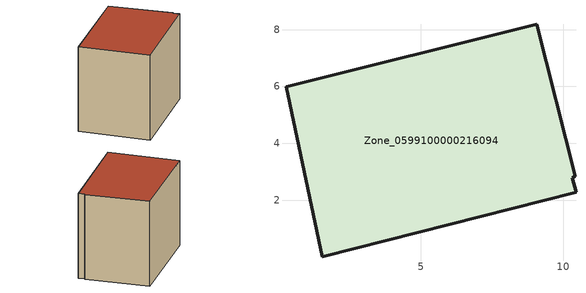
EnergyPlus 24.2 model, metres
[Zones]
Zone_0599100000216094
 floor ground (C_G): 0.26,6 9.08,8.19 10.42,2.84 10.33,2.8 10.46,2.29 1.54,0.01 z0
 wall outside (C_F): 0.26,6 1.54,0.01 10.46,2.29 10.33,2.8 10.42,2.84 9.08,8.19 0.26,6 z0:7.44
 roof outside (C_R): 9.08,8.19 0.26,6 1.54,0.01 10.46,2.29 10.33,2.8 10.42,2.84 z7.44
[BUILDING]
Pand.0599100000216094: North Axis=0; Terrain=City; Loads Convergence Tolerance Value=0.04; Temperature Convergence Tolerance Value=0.4; Solar Distribution=FullExterior; Maximum Number of Warmup Days=25; Minimum Number of Warmup Days=1
[Site:Location]
Rotterdam.The.Hague.AP_ZH_NLD Design_Conditions: Latitude=51.96; Longitude=4.45; Time Zone=1; Elevation=-4.5
[SITE:GROUNDTEMPERATURE:BUILDINGSURFACE]
18, 18, 18, 18, 18, 18, 18, 18, 18, 18, 18, 18
[MATERIAL] Thermal Absorptance=0.9; Solar Absorptance=0.7; Visible Absorptance=0.7
Name | Roughness | Thickness | Conductivity | Density | Specific Heat
G.TI.1965-1974 | MediumSmooth | 0.15 | 0.882353 | 540 | 1210
F.TI.1965-1974 | Rough | 0.3 | 0.697674 | 1920 | 840
R.TI.1965-1974 | MediumRough | 0.2 | 0.232558 | 1500 | 1000
[CONSTRUCTION]
C_G: G.TI.1965-1974
C_F: F.TI.1965-1974
C_R: R.TI.1965-1974
[ZONE]
Zone_0599100000216094: Type=1; Multiplier=1; Ceiling Height=Autocalculate; Volume=Autocalculate; Floor Area=autocalculate; Part of Total Floor Area=Yes
[ZONEINFILTRATION:DESIGNFLOWRATE]
Infil_Zone_0599100000216094: Zone or ZoneList or Space or SpaceList=Zone_0599100000216094; Schedule=AlwaysOn; Design Flow Rate Calculation Method=Flow/Area; Flow Rate per Floor Area=0.003; Constant Term Coefficient=1; Temperature Term Coefficient=0; Velocity Term Coefficient=0; Velocity Squared Term Coefficient=0
[HVACTEMPLATE:ZONE:IDEALLOADSAIRSYSTEM]
Zone_0599100000216094: Maximum Heating Supply Air Temperature=50; Minimum Cooling Supply Air Temperature=13; Maximum Heating Supply Air Humidity Ratio=0.0156; Minimum Cooling Supply Air Humidity Ratio=0.0077; Heating Limit=NoLimit; Cooling Limit=NoLimit; Dehumidification Control Type=ConstantSensibleHeatRatio; Cooling Sensible Heat Ratio=0.7; Dehumidification Setpoint=60; Humidification Control Type=None; Humidification Setpoint=30; Outdoor Air Method=None; Outdoor Air Flow Rate per Person=0.00944; Outdoor Air Flow Rate per Zone Floor Area=0; Outdoor Air Flow Rate per Zone=0; Demand Controlled Ventilation Type=None; Outdoor Air Economizer Type=NoEconomizer; Heat Recovery Type=None; Sensible Heat Recovery Effectiveness=0.7; Latent Heat Recovery Effectiveness=0.65
[ZONECONTROL:THERMOSTAT]
ThermostatControl_Zone_0599100000216094: Zone or ZoneList=Zone_0599100000216094; Control Type Schedule=DualSetpointControlType; Control 1=Thermostat_Zone_0599100000216094; Temperature Difference Between Cutout And Setpoint=0
[THERMOSTATSETPOINT:DUALSETPOINT]
Thermostat_Zone_0599100000216094: Heating Setpoint Temperature Schedule=HeatingSetpoint_Zone_0599100000216094; Cooling Setpoint Temperature Schedule=CoolingSetpoint_Zone_0599100000216094
[SCHEDULE:COMPACT]
HeatingSetpoint_Zone_0599100000216094: Through: 12/31, For: AllDays, Until: 24:00, 21
CoolingSetpoint_Zone_0599100000216094: Through: 12/31, For: AllDays, Until: 24:00, 24
DualSetpointControlType: Through: 12/31, For: AllDays, Until: 24:00, 4
AlwaysOn: Through: 12/31, For: AllDays, Until: 24:00, 1
